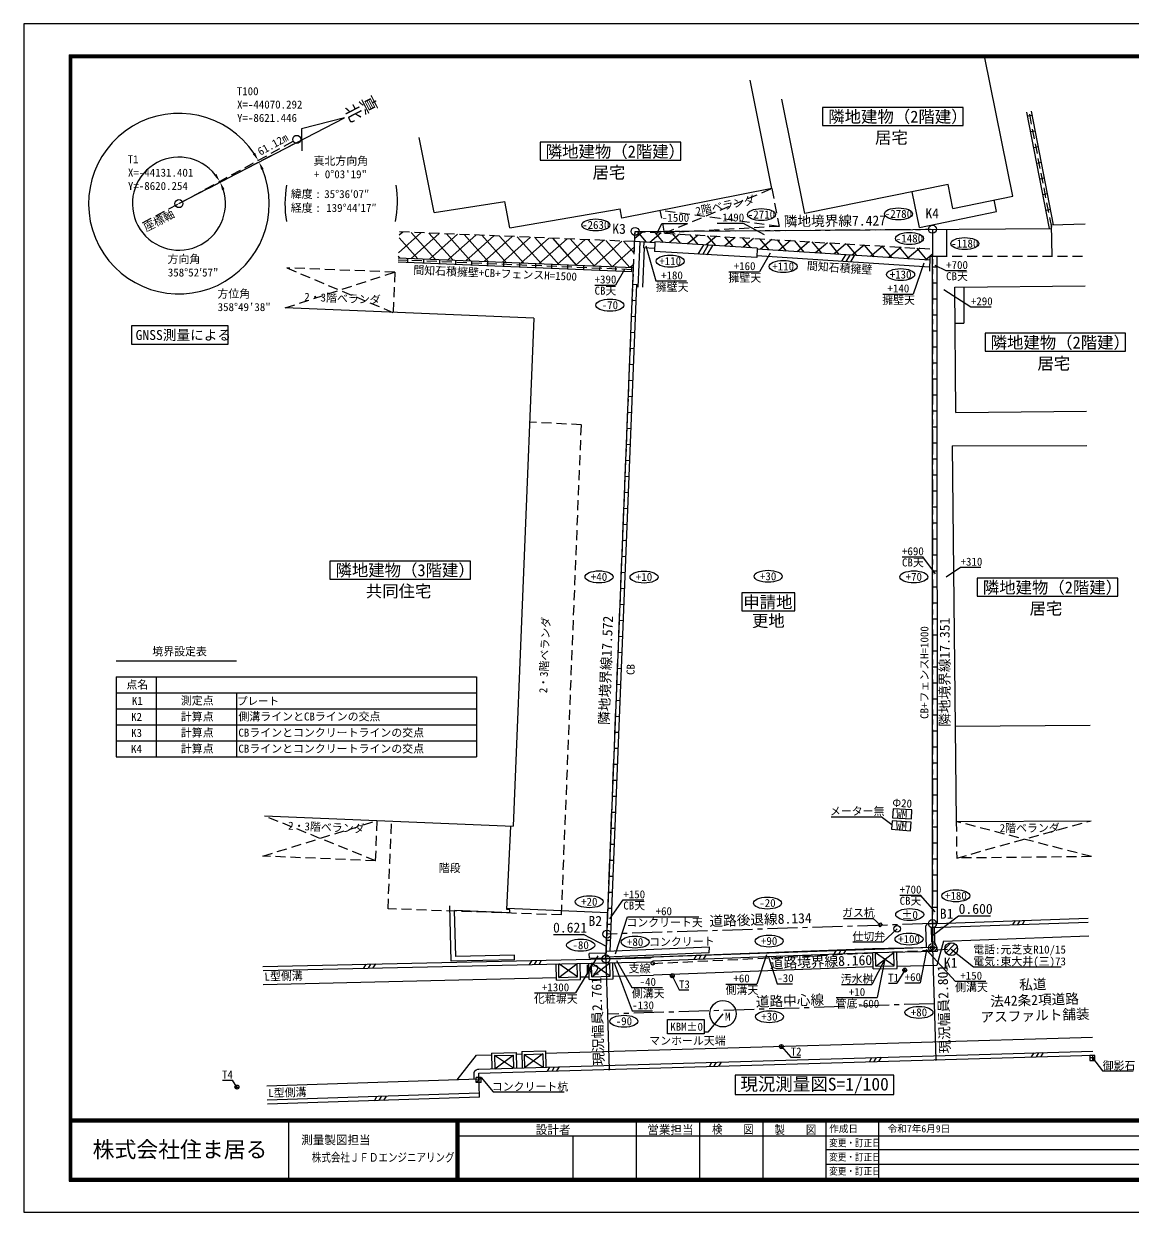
# Model space of a CAD drawing. Header units: metres. Extents: x -43796 to -43754, y 36242.7 to 36272.4.
# Drawn here: x -43796.05 to -43768.34, y 36242.72 to 36272.42 of the extents above; entities that cross this region are included whole.
import ezdxf
from ezdxf.enums import TextEntityAlignment as Align

# ---------------------------------------------------------------- set-up
doc = ezdxf.new("R2010")
doc.units = ezdxf.units.M
for name, pattern in [('CENTER2', [1.125, 0.75, -0.125, 0.125, -0.125]), ('HIDDEN', [0.375, 0.25, -0.125]), ('PHANTOM2', [1.25, 0.625, -0.125, 0.125, -0.125, 0.125, -0.125])]:
    doc.linetypes.add(name, pattern=pattern)
for name, color, linetype in [('12\u3000境界点・復元点', 140, 'Continuous'), ('1\u3000枠', 3, 'Continuous'), ('2\u3000拡大図', 30, 'Continuous'), ('7\u3000高さ', 4, 'Continuous'), ('8\u3000平面図', 7, 'Continuous'), ('9\u3000境界', 1, 'Continuous')]:
    doc.layers.add(name, color=color, linetype=linetype)
doc.styles.add('MSゴシック', font='')
doc.styles.get('MSゴシック').set_extended_font_data('MS Gothic')

msp = doc.modelspace()

# ---------------------------------------------------------------- linework, layer by layer
at = {"layer": '12\u3000境界点・復元点'}
for p, q in [((-43769.293, 36246.641), (-43769.418, 36246.641)), ((-43769.418, 36246.641), (-43769.418, 36246.516)), ((-43769.355, 36246.641), (-43769.355, 36246.516)), ((-43769.293, 36246.516), (-43769.293, 36246.641)), ((-43769.293, 36246.579), (-43769.418, 36246.579)), ((-43769.418, 36246.516), (-43769.293, 36246.516)), ((-43769.355, 36246.579), (-43769.101, 36246.257)), ((-43784.625, 36246.087), (-43784.75, 36246.087)), ((-43784.75, 36245.962), (-43784.75, 36246.087)), ((-43784.625, 36246.087), (-43784.75, 36245.962)), ((-43784.625, 36246.087), (-43784.662, 36246.072)), ((-43784.625, 36246.087), (-43784.64, 36246.05)), ((-43784.625, 36245.962), (-43784.625, 36246.087)), ((-43784.625, 36246.087), (-43784.327, 36245.735)), ((-43769.101, 36246.257), (-43768.342, 36246.257)), ((-43784.625, 36245.962), (-43784.75, 36245.962)), ((-43784.327, 36245.735), (-43782.55, 36245.735))]:
    msp.add_line(p, q, dxfattribs=at)
at = {"layer": '1\u3000枠', "color": 7}
for p, q in [((-43754.046, 36272.421), (-43796.046, 36272.421)), ((-43796.046, 36272.421), (-43796.046, 36242.724)), ((-43796.046, 36242.724), (-43754.046, 36242.724))]:
    msp.add_line(p, q, dxfattribs=at)
at = {"layer": '1\u3000枠', "color": 7, "linetype": 'Continuous'}
for p, q in [((-43794.915, 36271.643), (-43794.915, 36243.502)), ((-43794.915, 36271.643), (-43755.178, 36271.643)), ((-43794.901, 36271.629), (-43755.192, 36271.629)), ((-43794.901, 36243.516), (-43794.901, 36271.629)), ((-43755.206, 36271.615), (-43794.887, 36271.615)), ((-43794.887, 36271.615), (-43794.887, 36243.53)), ((-43794.873, 36271.601), (-43755.22, 36271.601)), ((-43794.873, 36243.544), (-43794.873, 36271.601)), ((-43755.234, 36271.587), (-43794.858, 36271.587)), ((-43794.858, 36271.587), (-43794.858, 36243.558)), ((-43755.248, 36271.573), (-43794.844, 36271.573)), ((-43794.844, 36243.573), (-43794.844, 36271.573)), ((-43794.844, 36245.057), (-43755.248, 36245.057)), ((-43794.844, 36245.043), (-43755.248, 36245.043)), ((-43755.248, 36245.029), (-43794.844, 36245.029)), ((-43794.844, 36245.015), (-43755.248, 36245.015)), ((-43755.248, 36245.001), (-43794.844, 36245.001)), ((-43794.844, 36244.987), (-43755.248, 36244.987)), ((-43789.423, 36243.573), (-43789.423, 36244.987)), ((-43785.244, 36243.573), (-43785.244, 36244.987)), ((-43785.23, 36244.987), (-43785.23, 36243.573)), ((-43785.216, 36243.558), (-43785.216, 36244.987)), ((-43785.202, 36244.987), (-43785.202, 36243.573)), ((-43785.187, 36243.573), (-43785.187, 36244.987)), ((-43785.173, 36243.573), (-43785.173, 36244.987)), ((-43780.743, 36243.573), (-43780.743, 36244.987)), ((-43779.163, 36243.573), (-43779.163, 36244.987)), ((-43777.583, 36243.573), (-43777.583, 36244.987)), ((-43776.003, 36243.573), (-43776.003, 36244.987)), ((-43774.691, 36243.573), (-43774.691, 36244.987)), ((-43785.173, 36244.633), (-43776.003, 36244.633)), ((-43782.322, 36243.537), (-43782.322, 36244.633)), ((-43776.003, 36244.633), (-43765.539, 36244.633)), ((-43765.539, 36244.28), (-43776.003, 36244.28)), ((-43776.003, 36243.926), (-43765.539, 36243.926)), ((-43794.915, 36243.502), (-43755.178, 36243.502)), ((-43755.192, 36243.516), (-43794.901, 36243.516)), ((-43794.887, 36243.53), (-43755.206, 36243.53)), ((-43755.22, 36243.544), (-43794.873, 36243.544)), ((-43794.858, 36243.558), (-43755.234, 36243.558)), ((-43794.844, 36243.573), (-43755.248, 36243.573))]:
    msp.add_line(p, q, dxfattribs=at)
at = {"layer": '1\u3000枠'}
for p, q in [((-43774.32, 36246.15), (-43778.277, 36246.15)), ((-43778.277, 36246.15), (-43778.277, 36245.67)), ((-43774.32, 36245.67), (-43774.32, 36246.15)), ((-43778.277, 36245.67), (-43774.32, 36245.67))]:
    msp.add_line(p, q, dxfattribs=at)
at = {"layer": '2\u3000拡大図'}
for p, q in [((-43793.736, 36256.502), (-43790.736, 36256.502)), ((-43793.736, 36256.102), (-43784.736, 36256.102)), ((-43793.736, 36256.102), (-43793.736, 36254.102)), ((-43792.736, 36256.102), (-43792.736, 36254.102)), ((-43784.736, 36256.102), (-43784.736, 36254.102)), ((-43793.736, 36255.702), (-43784.736, 36255.702)), ((-43790.736, 36255.702), (-43790.736, 36254.102)), ((-43793.736, 36255.302), (-43784.736, 36255.302)), ((-43793.736, 36254.902), (-43784.736, 36254.902)), ((-43793.736, 36254.502), (-43784.736, 36254.502)), ((-43793.736, 36254.102), (-43784.736, 36254.102))]:
    msp.add_line(p, q, dxfattribs=at)
at = {"layer": '7\u3000高さ'}
for p, q in [((-43780.246, 36267.158), (-43780.112, 36267.433)), ((-43780.112, 36267.433), (-43779.469, 36267.433)), ((-43778.728, 36267.441), (-43778.084, 36267.441)), ((-43777.543, 36267.15), (-43778.084, 36267.441)), ((-43780.508, 36266.876), (-43780.26, 36265.995)), ((-43777.408, 36266.686), (-43777.671, 36266.226)), ((-43781.046, 36266.284), (-43781.27, 36265.892)), ((-43773.563, 36266.438), (-43773.83, 36265.668)), ((-43773.294, 36266.388), (-43773.014, 36266.254)), ((-43773.014, 36266.254), (-43772.5, 36266.254)), ((-43780.26, 36265.995), (-43779.494, 36265.995)), ((-43778.436, 36266.226), (-43777.671, 36266.226)), ((-43781.784, 36265.892), (-43781.27, 36265.892)), ((-43774.595, 36265.668), (-43773.83, 36265.668)), ((-43773.07, 36265.782), (-43772.396, 36265.347)), ((-43772.396, 36265.347), (-43771.883, 36265.347)), ((-43774.106, 36259.101), (-43773.592, 36259.101)), ((-43773.278, 36258.673), (-43773.592, 36259.101)), ((-43773.012, 36258.601), (-43772.654, 36258.84)), ((-43772.654, 36258.84), (-43772.14, 36258.84)), ((-43781.411, 36250.057), (-43781.076, 36250.528)), ((-43781.076, 36250.528), (-43780.562, 36250.528)), ((-43774.165, 36250.647), (-43773.651, 36250.647)), ((-43773.287, 36250.231), (-43773.651, 36250.647)), ((-43781.271, 36249.184), (-43780.967, 36250.107)), ((-43780.967, 36250.107), (-43779.19, 36250.107)), ((-43781.709, 36249.129), (-43782.267, 36248.204)), ((-43777.498, 36249.154), (-43777.741, 36248.427)), ((-43777.45, 36249.107), (-43777.231, 36248.435)), ((-43774.54, 36249.045), (-43774.732, 36248.087)), ((-43773.506, 36249.232), (-43773.656, 36248.459)), ((-43773.507, 36249.285), (-43772.787, 36248.496)), ((-43781.304, 36248.958), (-43780.855, 36247.755)), ((-43781.24, 36249.011), (-43780.861, 36248.341)), ((-43778.509, 36248.427), (-43777.741, 36248.427)), ((-43777.231, 36248.435), (-43776.847, 36248.435)), ((-43774.04, 36248.459), (-43773.656, 36248.459)), ((-43772.787, 36248.496), (-43772.019, 36248.496)), ((-43783.288, 36248.204), (-43782.267, 36248.204)), ((-43780.861, 36248.341), (-43780.093, 36248.341)), ((-43775.753, 36248.087), (-43774.732, 36248.087)), ((-43780.855, 36247.755), (-43780.342, 36247.755))]:
    msp.add_line(p, q, dxfattribs=at)
at = {"layer": '7\u3000高さ', "lineweight": -2}
for p, q in [((-43779.968, 36247.54), (-43779.05, 36247.54)), ((-43779.968, 36247.18), (-43779.968, 36247.54)), ((-43779.05, 36247.54), (-43779.05, 36247.18)), ((-43779.05, 36247.18), (-43779.968, 36247.18))]:
    msp.add_line(p, q, dxfattribs=at)
at = {"layer": '7\u3000高さ', "linetype": 'ByBlock', "lineweight": -2}
for p, q in [((-43778.584, 36247.684), (-43778.958, 36247.22)), ((-43778.958, 36247.22), (-43779.05, 36247.22))]:
    msp.add_line(p, q, dxfattribs=at)
at = {"layer": '7\u3000高さ', "linetype": 'Continuous'}
for centre in [(-43777.623, 36267.653), (-43774.201, 36267.67), (-43781.761, 36267.393), (-43773.926, 36267.056), (-43772.545, 36266.928), (-43779.902, 36266.489), (-43777.08, 36266.356), (-43774.147, 36266.153), (-43781.408, 36265.389), (-43781.679, 36258.6), (-43780.555, 36258.596), (-43777.456, 36258.614), (-43773.817, 36258.6), (-43781.923, 36250.482), (-43777.473, 36250.449), (-43772.766, 36250.631), (-43773.92, 36250.161), (-43780.778, 36249.474), (-43777.431, 36249.5), (-43773.937, 36249.55), (-43782.138, 36249.397), (-43773.689, 36247.718), (-43781.058, 36247.496), (-43777.424, 36247.61)]:
    msp.add_ellipse(centre, major_axis=(0.35, 0), ratio=0.428571, dxfattribs=at)
at = {"layer": '8\u3000平面図'}
for p, q in [((-43771.345, 36268.114), (-43772.042, 36271.573)), ((-43777.366, 36268.302), (-43777.901, 36271.012)), ((-43776.537, 36267.677), (-43777.112, 36270.536)), ((-43772.583, 36270.331), (-43776.094, 36270.331)), ((-43776.094, 36270.331), (-43776.094, 36269.881)), ((-43772.583, 36269.881), (-43772.583, 36270.331)), ((-43770.43, 36267.306), (-43770.995, 36270.215)), ((-43770.857, 36270.133), (-43770.974, 36270.11)), ((-43770.326, 36267.4), (-43770.877, 36270.239)), ((-43792.172, 36267.926), (-43788.04, 36270.073)), ((-43788.04, 36270.073), (-43789.11, 36269.798)), ((-43776.094, 36269.881), (-43772.583, 36269.881)), ((-43789.11, 36269.798), (-43789.106, 36269.25)), ((-43785.8, 36267.706), (-43786.169, 36269.575)), ((-43770.78, 36269.74), (-43770.898, 36269.717)), ((-43779.639, 36269.459), (-43783.15, 36269.459)), ((-43783.15, 36269.459), (-43783.15, 36269.009)), ((-43779.639, 36269.009), (-43779.639, 36269.459)), ((-43770.704, 36269.347), (-43770.822, 36269.324)), ((-43783.15, 36269.009), (-43779.639, 36269.009)), ((-43770.628, 36268.955), (-43770.746, 36268.932)), ((-43772.962, 36268.407), (-43776.537, 36267.677)), ((-43772.842, 36267.809), (-43772.962, 36268.407)), ((-43770.551, 36268.562), (-43770.669, 36268.539)), ((-43777.366, 36268.302), (-43781.109, 36267.563)), ((-43773.677, 36267.332), (-43773.857, 36268.225)), ((-43772.842, 36267.809), (-43771.345, 36268.114)), ((-43771.75, 36267.729), (-43771.809, 36268.019)), ((-43770.475, 36268.169), (-43770.593, 36268.146)), ((-43785.8, 36267.706), (-43784.036, 36267.976)), ((-43783.906, 36267.321), (-43784.036, 36267.976)), ((-43783.906, 36267.321), (-43781.155, 36267.799)), ((-43781.109, 36267.563), (-43781.155, 36267.799)), ((-43773.677, 36267.332), (-43771.75, 36267.729)), ((-43770.399, 36267.777), (-43770.517, 36267.754)), ((-43780.779, 36267.232), (-43770.374, 36267.307)), ((-43772.997, 36267.288), (-43772.997, 36266.615)), ((-43770.376, 36267.398), (-43769.536, 36267.423)), ((-43770.361, 36266.615), (-43770.376, 36267.398)), ((-43780.284, 36266.95), (-43780.789, 36266.98)), ((-43780.7, 36265.841), (-43780.655, 36266.972)), ((-43780.562, 36266.966), (-43780.571, 36266.82)), ((-43780.283, 36266.969), (-43780.297, 36266.729)), ((-43777.727, 36266.817), (-43780.283, 36266.969)), ((-43779.2, 36266.664), (-43779.063, 36266.896)), ((-43779.088, 36266.657), (-43778.951, 36266.889)), ((-43778.976, 36266.65), (-43778.838, 36266.883)), ((-43780.816, 36266.324), (-43786.694, 36266.568)), ((-43786.455, 36266.458), (-43786.451, 36266.558)), ((-43786.056, 36266.441), (-43786.052, 36266.541)), ((-43780.582, 36265.836), (-43780.543, 36266.818)), ((-43780.292, 36266.803), (-43780.571, 36266.82)), ((-43777.741, 36266.577), (-43780.297, 36266.729)), ((-43777.727, 36266.817), (-43777.741, 36266.577)), ((-43773.425, 36266.342), (-43777.738, 36266.623)), ((-43773.419, 36266.51), (-43777.728, 36266.791)), ((-43775.615, 36266.485), (-43775.519, 36266.647)), ((-43775.503, 36266.477), (-43775.407, 36266.64)), ((-43775.391, 36266.47), (-43775.295, 36266.632)), ((-43773.415, 36266.615), (-43773.429, 36266.238)), ((-43773.415, 36266.615), (-43773.231, 36266.615)), ((-43773.348, 36249.951), (-43773.351, 36266.615)), ((-43773.228, 36249.951), (-43773.231, 36266.615)), ((-43780.86, 36266.226), (-43786.698, 36266.468)), ((-43785.656, 36266.425), (-43785.652, 36266.525)), ((-43785.256, 36266.408), (-43785.252, 36266.508)), ((-43784.857, 36266.392), (-43784.853, 36266.492)), ((-43784.457, 36266.375), (-43784.453, 36266.475)), ((-43784.057, 36266.359), (-43784.053, 36266.458)), ((-43783.658, 36266.342), (-43783.654, 36266.442)), ((-43783.258, 36266.325), (-43783.254, 36266.425)), ((-43782.859, 36266.309), (-43782.854, 36266.409)), ((-43782.459, 36266.292), (-43782.455, 36266.392)), ((-43782.059, 36266.276), (-43782.055, 36266.376)), ((-43781.66, 36266.259), (-43781.655, 36266.359)), ((-43781.26, 36266.243), (-43781.256, 36266.343)), ((-43780.86, 36266.226), (-43780.856, 36266.326)), ((-43773.351, 36266.351), (-43773.231, 36266.351)), ((-43773.351, 36265.951), (-43773.231, 36265.951)), ((-43781.505, 36249.098), (-43780.832, 36265.911)), ((-43781.399, 36249.242), (-43780.732, 36265.907)), ((-43780.832, 36265.911), (-43780.732, 36265.907)), ((-43772.796, 36265.843), (-43769.537, 36265.875)), ((-43772.769, 36262.704), (-43772.796, 36265.843)), ((-43772.566, 36265.845), (-43772.565, 36264.937)), ((-43780.848, 36265.511), (-43780.748, 36265.507)), ((-43773.351, 36265.551), (-43773.231, 36265.551)), ((-43783.31, 36265.064), (-43789.518, 36265.319)), ((-43783.31, 36265.064), (-43783.824, 36252.367)), ((-43780.864, 36265.111), (-43780.764, 36265.107)), ((-43773.351, 36265.151), (-43773.231, 36265.151)), ((-43772.788, 36264.936), (-43772.565, 36264.937)), ((-43780.88, 36264.712), (-43780.78, 36264.708)), ((-43773.351, 36264.751), (-43773.231, 36264.751)), ((-43768.527, 36264.687), (-43772.038, 36264.687)), ((-43772.038, 36264.687), (-43772.038, 36264.237)), ((-43768.527, 36264.237), (-43768.527, 36264.687)), ((-43780.896, 36264.312), (-43780.796, 36264.308)), ((-43773.351, 36264.351), (-43773.231, 36264.351)), ((-43772.038, 36264.237), (-43768.527, 36264.237)), ((-43780.912, 36263.912), (-43780.812, 36263.908)), ((-43773.351, 36263.951), (-43773.231, 36263.951)), ((-43780.928, 36263.513), (-43780.828, 36263.509)), ((-43773.351, 36263.551), (-43773.231, 36263.551)), ((-43780.944, 36263.113), (-43780.844, 36263.109)), ((-43773.351, 36263.151), (-43773.231, 36263.151)), ((-43780.96, 36262.713), (-43780.86, 36262.709)), ((-43773.351, 36262.751), (-43773.231, 36262.751)), ((-43772.769, 36262.704), (-43769.502, 36262.737)), ((-43780.976, 36262.314), (-43780.876, 36262.31)), ((-43773.35, 36262.351), (-43773.23, 36262.351)), ((-43780.992, 36261.914), (-43780.892, 36261.91)), ((-43773.35, 36261.951), (-43773.23, 36261.951)), ((-43772.862, 36261.877), (-43769.492, 36261.887)), ((-43772.862, 36261.877), (-43772.756, 36252.486)), ((-43781.008, 36261.514), (-43780.908, 36261.51)), ((-43773.35, 36261.551), (-43773.23, 36261.551)), ((-43781.024, 36261.114), (-43780.924, 36261.11)), ((-43773.35, 36261.151), (-43773.23, 36261.151)), ((-43781.04, 36260.715), (-43780.94, 36260.711)), ((-43773.35, 36260.751), (-43773.23, 36260.751)), ((-43781.056, 36260.315), (-43780.956, 36260.311)), ((-43773.35, 36260.351), (-43773.23, 36260.351)), ((-43781.072, 36259.915), (-43780.972, 36259.911)), ((-43773.35, 36259.951), (-43773.23, 36259.951)), ((-43781.088, 36259.516), (-43780.988, 36259.512)), ((-43773.35, 36259.551), (-43773.23, 36259.551)), ((-43781.104, 36259.116), (-43781.004, 36259.112)), ((-43773.35, 36259.151), (-43773.23, 36259.151)), ((-43784.89, 36258.996), (-43788.402, 36258.996)), ((-43788.402, 36258.996), (-43788.402, 36258.546)), ((-43784.89, 36258.546), (-43784.89, 36258.996)), ((-43788.402, 36258.546), (-43784.89, 36258.546)), ((-43781.12, 36258.716), (-43781.02, 36258.712)), ((-43773.35, 36258.751), (-43773.23, 36258.751)), ((-43768.723, 36258.565), (-43772.235, 36258.565)), ((-43772.235, 36258.565), (-43772.235, 36258.115)), ((-43768.723, 36258.115), (-43768.723, 36258.565)), ((-43781.136, 36258.317), (-43781.036, 36258.313)), ((-43773.349, 36258.351), (-43773.229, 36258.351)), ((-43776.787, 36258.198), (-43778.116, 36258.198)), ((-43778.116, 36258.198), (-43778.116, 36257.748)), ((-43776.787, 36257.748), (-43776.787, 36258.198)), ((-43773.349, 36257.951), (-43773.229, 36257.951)), ((-43772.235, 36258.115), (-43768.723, 36258.115)), ((-43781.152, 36257.917), (-43781.052, 36257.913)), ((-43778.116, 36257.748), (-43776.787, 36257.748)), ((-43781.168, 36257.517), (-43781.068, 36257.513)), ((-43773.349, 36257.551), (-43773.229, 36257.551)), ((-43781.184, 36257.118), (-43781.084, 36257.114)), ((-43773.349, 36257.151), (-43773.229, 36257.151)), ((-43773.349, 36256.751), (-43773.229, 36256.751)), ((-43781.2, 36256.718), (-43781.1, 36256.714)), ((-43781.216, 36256.318), (-43781.116, 36256.314)), ((-43773.349, 36256.351), (-43773.229, 36256.351)), ((-43781.232, 36255.919), (-43781.132, 36255.915)), ((-43773.349, 36255.951), (-43773.229, 36255.951)), ((-43773.349, 36255.551), (-43773.229, 36255.551)), ((-43781.248, 36255.519), (-43781.148, 36255.515)), ((-43781.264, 36255.119), (-43781.164, 36255.115)), ((-43773.349, 36255.151), (-43773.229, 36255.151)), ((-43781.28, 36254.72), (-43781.18, 36254.716)), ((-43773.349, 36254.751), (-43773.229, 36254.751)), ((-43772.783, 36254.87), (-43769.413, 36254.892)), ((-43781.296, 36254.32), (-43781.196, 36254.316)), ((-43773.349, 36254.351), (-43773.229, 36254.351)), ((-43781.312, 36253.92), (-43781.212, 36253.916)), ((-43773.348, 36253.951), (-43773.228, 36253.951)), ((-43781.328, 36253.521), (-43781.228, 36253.517)), ((-43773.348, 36253.551), (-43773.228, 36253.551)), ((-43781.344, 36253.121), (-43781.244, 36253.117)), ((-43773.348, 36253.151), (-43773.228, 36253.151)), ((-43790.031, 36252.626), (-43783.824, 36252.367)), ((-43781.36, 36252.721), (-43781.26, 36252.717)), ((-43775.879, 36252.607), (-43774.631, 36252.607)), ((-43774.368, 36252.402), (-43774.631, 36252.607)), ((-43774.334, 36252.808), (-43774.347, 36252.579)), ((-43774.347, 36252.579), (-43773.879, 36252.551)), ((-43773.866, 36252.78), (-43774.334, 36252.808)), ((-43773.879, 36252.551), (-43773.866, 36252.78)), ((-43773.348, 36252.751), (-43773.228, 36252.751)), ((-43783.982, 36250.286), (-43783.882, 36252.369)), ((-43781.376, 36252.322), (-43781.276, 36252.318)), ((-43774.357, 36252.508), (-43774.378, 36252.296)), ((-43774.378, 36252.296), (-43773.904, 36252.257)), ((-43773.883, 36252.47), (-43774.357, 36252.508)), ((-43773.904, 36252.257), (-43773.883, 36252.47)), ((-43773.348, 36252.351), (-43773.228, 36252.351)), ((-43772.756, 36252.486), (-43769.387, 36252.508)), ((-43781.392, 36251.922), (-43781.292, 36251.918)), ((-43773.348, 36251.951), (-43773.228, 36251.951)), ((-43781.408, 36251.522), (-43781.308, 36251.518)), ((-43773.348, 36251.551), (-43773.228, 36251.551)), ((-43781.424, 36251.122), (-43781.324, 36251.118)), ((-43773.348, 36251.151), (-43773.228, 36251.151)), ((-43781.44, 36250.723), (-43781.34, 36250.719)), ((-43773.348, 36250.751), (-43773.228, 36250.751)), ((-43785.371, 36248.994), (-43785.408, 36250.384)), ((-43785.254, 36249.117), (-43785.292, 36250.265)), ((-43783.907, 36250.202), (-43785.292, 36250.265)), ((-43783.903, 36250.282), (-43783.982, 36250.286)), ((-43783.98, 36250.32), (-43781.461, 36250.215)), ((-43783.907, 36250.202), (-43783.903, 36250.282)), ((-43781.456, 36250.323), (-43781.356, 36250.319)), ((-43773.348, 36250.351), (-43773.228, 36250.351)), ((-43781.472, 36249.923), (-43781.372, 36249.919)), ((-43775.577, 36250.066), (-43774.831, 36250.066)), ((-43774.657, 36249.906), (-43774.831, 36250.066)), ((-43774.703, 36249.908), (-43774.653, 36249.952)), ((-43774.66, 36249.859), (-43774.703, 36249.908)), ((-43774.653, 36249.952), (-43774.61, 36249.903)), ((-43773.503, 36249.896), (-43773.475, 36249.931)), ((-43773.475, 36249.931), (-43769.464, 36250.076)), ((-43773.381, 36249.835), (-43769.46, 36249.976)), ((-43773.348, 36249.951), (-43773.228, 36249.951)), ((-43771.341, 36249.908), (-43771.28, 36250.011)), ((-43771.222, 36249.913), (-43771.161, 36250.015)), ((-43771.103, 36249.917), (-43771.043, 36250.019)), ((-43774.61, 36249.903), (-43774.66, 36249.859)), ((-43774.233, 36249.806), (-43774.579, 36249.479)), ((-43773.522, 36249.869), (-43773.503, 36249.896)), ((-43773.522, 36249.869), (-43773.511, 36249.332)), ((-43773.381, 36249.835), (-43773.374, 36249.475)), ((-43773.311, 36249.837), (-43773.304, 36249.475)), ((-43773.074, 36249.495), (-43769.447, 36249.627)), ((-43778.918, 36249.345), (-43781.5, 36249.238)), ((-43781.488, 36249.524), (-43781.388, 36249.52)), ((-43778.928, 36249.204), (-43778.918, 36249.345)), ((-43775.341, 36249.479), (-43774.579, 36249.479)), ((-43773.239, 36249.337), (-43774.846, 36249.307)), ((-43773.304, 36249.475), (-43773.374, 36249.475)), ((-43773.352, 36249.335), (-43773.269, 36246.535)), ((-43773.304, 36249.475), (-43773.239, 36249.337)), ((-43773.074, 36249.495), (-43773.241, 36248.887)), ((-43773.239, 36249.337), (-43773.237, 36249.237)), ((-43790.073, 36248.867), (-43781.507, 36249.054)), ((-43783.79, 36249.03), (-43785.371, 36248.994)), ((-43783.793, 36249.15), (-43785.254, 36249.117)), ((-43783.79, 36249.03), (-43783.793, 36249.15)), ((-43783.412, 36248.913), (-43783.353, 36249.014)), ((-43783.295, 36248.915), (-43783.235, 36249.016)), ((-43783.177, 36248.918), (-43783.117, 36249.019)), ((-43781.515, 36249.196), (-43781.922, 36249.186)), ((-43781.92, 36249.069), (-43781.922, 36249.186)), ((-43781.92, 36249.069), (-43781.511, 36249.079)), ((-43781.511, 36249.079), (-43781.515, 36249.196)), ((-43781.507, 36249.054), (-43780.396, 36249.078)), ((-43781.507, 36249.054), (-43781.425, 36246.294)), ((-43778.928, 36249.204), (-43781.505, 36249.098)), ((-43780.396, 36249.078), (-43780.356, 36249.097)), ((-43774.847, 36249.307), (-43780.356, 36249.097)), ((-43774.843, 36249.207), (-43780.332, 36248.998)), ((-43779.305, 36249.037), (-43779.244, 36249.139)), ((-43779.186, 36249.041), (-43779.125, 36249.144)), ((-43779.067, 36249.046), (-43779.006, 36249.148)), ((-43775.807, 36249.17), (-43775.747, 36249.272)), ((-43775.688, 36249.174), (-43775.628, 36249.277)), ((-43775.569, 36249.179), (-43775.509, 36249.281)), ((-43774.54, 36249.045), (-43774.869, 36248.415)), ((-43773.237, 36249.237), (-43774.843, 36249.207)), ((-43774.831, 36248.804), (-43774.839, 36249.207)), ((-43774.767, 36248.872), (-43774.774, 36249.208)), ((-43774.307, 36248.881), (-43774.774, 36249.208)), ((-43774.767, 36248.872), (-43774.313, 36249.217)), ((-43774.307, 36248.881), (-43774.313, 36249.217)), ((-43774.232, 36248.816), (-43774.24, 36249.218)), ((-43772.884, 36249.299), (-43772.324, 36248.853)), ((-43790.071, 36248.768), (-43780.372, 36248.979)), ((-43787.553, 36248.822), (-43787.493, 36248.924)), ((-43787.435, 36248.825), (-43787.375, 36248.926)), ((-43787.317, 36248.827), (-43787.257, 36248.929)), ((-43782.743, 36248.524), (-43782.752, 36248.927)), ((-43782.68, 36248.592), (-43782.687, 36248.928)), ((-43782.219, 36248.603), (-43782.687, 36248.928)), ((-43782.68, 36248.592), (-43782.226, 36248.938)), ((-43782.219, 36248.603), (-43782.226, 36248.938)), ((-43782.144, 36248.538), (-43782.153, 36248.94)), ((-43781.927, 36248.542), (-43781.936, 36248.945)), ((-43781.863, 36248.61), (-43781.871, 36248.946)), ((-43781.403, 36248.621), (-43781.871, 36248.946)), ((-43781.863, 36248.61), (-43781.41, 36248.956)), ((-43781.403, 36248.621), (-43781.41, 36248.956)), ((-43781.328, 36248.556), (-43781.337, 36248.958)), ((-43780.372, 36248.979), (-43780.332, 36248.998)), ((-43774.833, 36248.857), (-43780.319, 36248.648)), ((-43774.832, 36248.857), (-43774.833, 36248.857)), ((-43774.831, 36248.804), (-43774.232, 36248.816)), ((-43774.767, 36248.872), (-43774.307, 36248.881)), ((-43774.043, 36248.774), (-43774.242, 36248.445)), ((-43773.241, 36248.887), (-43774.233, 36248.868)), ((-43774.093, 36248.774), (-43773.993, 36248.774)), ((-43774.043, 36248.724), (-43774.043, 36248.824)), ((-43772.324, 36248.853), (-43770.141, 36248.853)), ((-43790.064, 36248.418), (-43782.745, 36248.591)), ((-43782.743, 36248.524), (-43782.144, 36248.538)), ((-43782.68, 36248.592), (-43782.219, 36248.603)), ((-43782.146, 36248.605), (-43781.928, 36248.61)), ((-43781.927, 36248.542), (-43781.328, 36248.556)), ((-43781.863, 36248.61), (-43781.403, 36248.621)), ((-43781.329, 36248.624), (-43780.319, 36248.648)), ((-43779.9, 36248.632), (-43779.8, 36248.632)), ((-43779.85, 36248.582), (-43779.85, 36248.682)), ((-43779.85, 36248.632), (-43779.68, 36248.278)), ((-43774.449, 36248.445), (-43774.242, 36248.445)), ((-43779.68, 36248.278), (-43779.438, 36248.278)), ((-43775.626, 36248.415), (-43774.869, 36248.415)), ((-43783.015, 36246.697), (-43769.356, 36247.101)), ((-43785.219, 36246.029), (-43784.736, 36246.646)), ((-43784.736, 36246.646), (-43784.364, 36246.657)), ((-43784.685, 36246.198), (-43769.34, 36246.651)), ((-43784.68, 36246.298), (-43769.343, 36246.751)), ((-43784.366, 36246.7), (-43783.752, 36246.718)), ((-43784.366, 36246.7), (-43784.354, 36246.307)), ((-43784.29, 36246.638), (-43783.823, 36246.651)), ((-43784.29, 36246.638), (-43784.28, 36246.31)), ((-43783.813, 36246.323), (-43784.29, 36246.638)), ((-43784.28, 36246.31), (-43783.823, 36246.651)), ((-43783.823, 36246.651), (-43783.813, 36246.323)), ((-43783.752, 36246.718), (-43783.741, 36246.326)), ((-43783.751, 36246.675), (-43783.608, 36246.68)), ((-43783.61, 36246.739), (-43783.016, 36246.756)), ((-43783.61, 36246.739), (-43783.597, 36246.33)), ((-43783.547, 36246.664), (-43783.083, 36246.678)), ((-43783.547, 36246.664), (-43783.537, 36246.332)), ((-43783.547, 36246.664), (-43783.073, 36246.345)), ((-43783.083, 36246.678), (-43783.537, 36246.332)), ((-43783.083, 36246.678), (-43783.073, 36246.345)), ((-43783.016, 36246.756), (-43783.004, 36246.347)), ((-43777.175, 36246.864), (-43777.075, 36246.864)), ((-43777.125, 36246.814), (-43777.125, 36246.914)), ((-43777.125, 36246.864), (-43776.891, 36246.599)), ((-43770.875, 36246.606), (-43770.814, 36246.708)), ((-43770.756, 36246.609), (-43770.696, 36246.711)), ((-43770.638, 36246.613), (-43770.578, 36246.715)), ((-43782.967, 36246.248), (-43782.907, 36246.35)), ((-43782.849, 36246.252), (-43782.789, 36246.354)), ((-43782.731, 36246.255), (-43782.67, 36246.357)), ((-43778.92, 36246.368), (-43778.86, 36246.47)), ((-43778.802, 36246.371), (-43778.742, 36246.473)), ((-43778.684, 36246.375), (-43778.624, 36246.477)), ((-43776.891, 36246.599), (-43776.648, 36246.599)), ((-43774.925, 36246.486), (-43774.865, 36246.588)), ((-43774.807, 36246.49), (-43774.747, 36246.591)), ((-43774.689, 36246.493), (-43774.628, 36246.595)), ((-43784.681, 36246.047), (-43789.976, 36245.874)), ((-43784.799, 36246.219), (-43784.784, 36246.256)), ((-43784.794, 36246.043), (-43784.799, 36246.219)), ((-43784.784, 36246.256), (-43784.751, 36246.284)), ((-43784.751, 36246.284), (-43784.707, 36246.295)), ((-43784.707, 36246.295), (-43784.68, 36246.298)), ((-43784.667, 36245.597), (-43784.685, 36246.198)), ((-43791.084, 36246.023), (-43790.836, 36246.023)), ((-43790.723, 36245.853), (-43790.836, 36246.023)), ((-43790.773, 36245.853), (-43790.673, 36245.853)), ((-43790.723, 36245.803), (-43790.723, 36245.903)), ((-43784.67, 36245.697), (-43789.964, 36245.524)), ((-43784.667, 36245.597), (-43789.961, 36245.424)), ((-43787.288, 36245.511), (-43787.228, 36245.613)), ((-43787.17, 36245.515), (-43787.109, 36245.617)), ((-43787.051, 36245.519), (-43786.991, 36245.621))]:
    msp.add_line(p, q, dxfattribs=at)
at = {"layer": '8\u3000平面図', "linetype": 'HIDDEN'}
for p, q in [((-43770.374, 36267.336), (-43770.936, 36270.227)), ((-43792.172, 36267.926), (-43789.23, 36269.533)), ((-43793.085, 36267.451), (-43789.32, 36269.412)), ((-43780.04, 36267.192), (-43777.366, 36268.302)), ((-43777.366, 36268.302), (-43777.179, 36267.358)), ((-43780.04, 36267.192), (-43780.15, 36267.752)), ((-43777.179, 36267.358), (-43780.15, 36267.752)), ((-43780.789, 36266.977), (-43786.667, 36267.221)), ((-43780.832, 36265.911), (-43780.779, 36267.232)), ((-43780.779, 36267.232), (-43773.352, 36266.791)), ((-43777.179, 36267.358), (-43780.04, 36267.192)), ((-43773.352, 36266.791), (-43773.351, 36266.615)), ((-43773.231, 36266.615), (-43769.536, 36266.615)), ((-43786.779, 36266.215), (-43789.478, 36266.319)), ((-43789.478, 36266.319), (-43786.823, 36265.208)), ((-43780.858, 36266.276), (-43786.696, 36266.518)), ((-43789.518, 36265.319), (-43786.779, 36266.215)), ((-43786.779, 36266.215), (-43786.823, 36265.208)), ((-43782.12, 36262.4), (-43783.415, 36262.466)), ((-43782.617, 36250.153), (-43782.12, 36262.4)), ((-43787.259, 36251.504), (-43790.031, 36252.626)), ((-43790.072, 36251.623), (-43787.219, 36252.509)), ((-43787.259, 36251.504), (-43787.219, 36252.509)), ((-43786.948, 36250.306), (-43786.862, 36252.494)), ((-43772.756, 36252.486), (-43772.746, 36251.575)), ((-43769.376, 36251.609), (-43772.756, 36252.486)), ((-43772.746, 36251.575), (-43769.387, 36252.508)), ((-43787.259, 36251.504), (-43790.072, 36251.623)), ((-43769.376, 36251.609), (-43772.746, 36251.575)), ((-43782.617, 36250.153), (-43786.948, 36250.306)), ((-43780.339, 36248.94), (-43772.884, 36249.299))]:
    msp.add_line(p, q, dxfattribs=at)
at = {"layer": '8\u3000平面図', "linetype": 'Continuous'}
for p, q in [((-43786.127, 36267.198), (-43786.689, 36266.698)), ((-43786.583, 36267.217), (-43786.67, 36267.14)), ((-43785.671, 36267.18), (-43786.373, 36266.555)), ((-43785.764, 36266.529), (-43786.369, 36267.209)), ((-43785.323, 36266.511), (-43785.928, 36267.19)), ((-43785.215, 36267.161), (-43785.916, 36266.536)), ((-43784.881, 36266.493), (-43785.486, 36267.172)), ((-43784.759, 36267.142), (-43785.46, 36266.517)), ((-43784.44, 36266.474), (-43785.045, 36267.154)), ((-43783.998, 36266.456), (-43784.603, 36267.135)), ((-43780.589, 36267.221), (-43780.786, 36267.056)), ((-43780.492, 36266.962), (-43780.716, 36267.229)), ((-43780.128, 36267.194), (-43780.409, 36266.957)), ((-43780.073, 36266.956), (-43780.28, 36267.203)), ((-43779.666, 36267.166), (-43779.927, 36266.947)), ((-43779.637, 36266.93), (-43779.844, 36267.177)), ((-43779.205, 36267.139), (-43779.466, 36266.92)), ((-43779.201, 36266.904), (-43779.407, 36267.151)), ((-43786.206, 36266.548), (-43786.673, 36267.073)), ((-43784.303, 36267.123), (-43785.004, 36266.498)), ((-43783.846, 36267.104), (-43784.548, 36266.479)), ((-43783.557, 36266.438), (-43784.162, 36267.117)), ((-43783.39, 36267.085), (-43784.092, 36266.46)), ((-43783.115, 36266.42), (-43783.72, 36267.099)), ((-43782.934, 36267.066), (-43783.636, 36266.441)), ((-43782.674, 36266.401), (-43783.279, 36267.08)), ((-43782.478, 36267.047), (-43783.18, 36266.422)), ((-43782.232, 36266.383), (-43782.837, 36267.062)), ((-43782.022, 36267.028), (-43782.724, 36266.403)), ((-43781.791, 36266.365), (-43782.396, 36267.044)), ((-43781.566, 36267.009), (-43782.267, 36266.384)), ((-43781.349, 36266.346), (-43781.954, 36267.026)), ((-43781.11, 36266.991), (-43781.811, 36266.366)), ((-43780.908, 36266.328), (-43781.513, 36267.007)), ((-43780.795, 36266.846), (-43781.355, 36266.347)), ((-43780.801, 36266.686), (-43781.071, 36266.989)), ((-43778.744, 36267.111), (-43779.004, 36266.893)), ((-43778.764, 36266.878), (-43778.971, 36267.125)), ((-43778.283, 36267.084), (-43778.543, 36266.865)), ((-43778.328, 36266.852), (-43778.535, 36267.099)), ((-43777.892, 36266.826), (-43778.099, 36267.073)), ((-43777.821, 36267.056), (-43778.082, 36266.838)), ((-43777.431, 36266.772), (-43777.662, 36267.047)), ((-43777.36, 36267.029), (-43777.65, 36266.786)), ((-43776.993, 36266.743), (-43777.226, 36267.021)), ((-43776.899, 36267.002), (-43777.192, 36266.756)), ((-43776.554, 36266.714), (-43776.79, 36266.995)), ((-43776.438, 36266.974), (-43776.733, 36266.726)), ((-43776.116, 36266.686), (-43776.354, 36266.969)), ((-43775.976, 36266.947), (-43776.275, 36266.696)), ((-43775.678, 36266.657), (-43775.917, 36266.943)), ((-43775.515, 36266.919), (-43775.816, 36266.666)), ((-43775.239, 36266.629), (-43775.481, 36266.917)), ((-43775.054, 36266.892), (-43775.358, 36266.636)), ((-43774.801, 36266.6), (-43775.045, 36266.891)), ((-43774.593, 36266.864), (-43774.9, 36266.607)), ((-43774.362, 36266.572), (-43774.609, 36266.865)), ((-43774.131, 36266.837), (-43774.441, 36266.577)), ((-43773.924, 36266.543), (-43774.173, 36266.839)), ((-43786.647, 36266.566), (-43786.692, 36266.617)), ((-43773.67, 36266.81), (-43773.983, 36266.547)), ((-43773.485, 36266.514), (-43773.736, 36266.814)), ((-43773.415, 36266.609), (-43773.525, 36266.517)), ((-43773.352, 36266.662), (-43773.408, 36266.615)), ((-43780.812, 36266.405), (-43780.899, 36266.328)), ((-43790.944, 36264.869), (-43793.354, 36264.869)), ((-43793.354, 36264.869), (-43793.354, 36264.419)), ((-43790.944, 36264.419), (-43790.944, 36264.869)), ((-43793.354, 36264.419), (-43790.944, 36264.419)), ((-43773.044, 36249.308), (-43772.893, 36249.459)), ((-43773.013, 36249.205), (-43772.79, 36249.428)), ((-43772.935, 36249.148), (-43772.733, 36249.35))]:
    msp.add_line(p, q, dxfattribs=at)
at = {"layer": '8\u3000平面図'}
for centre, radius in [((-43789.23, 36269.533), 0.1), ((-43792.172, 36267.926), 0.1), ((-43774.233, 36249.806), 0.0807), ((-43773.352, 36249.335), 0.015), ((-43773.352, 36249.335), 0.0075), ((-43772.884, 36249.299), 0.16), ((-43781.507, 36249.054), 0.015), ((-43781.507, 36249.054), 0.0075), ((-43780.339, 36248.94), 0.0415), ((-43774.043, 36248.774), 0.05), ((-43779.85, 36248.632), 0.05), ((-43778.584, 36247.684), 0.33), ((-43777.125, 36246.864), 0.05), ((-43773.269, 36246.535), 0.015), ((-43773.269, 36246.535), 0.0075), ((-43781.425, 36246.294), 0.015), ((-43781.425, 36246.294), 0.0075), ((-43790.723, 36245.853), 0.05)]:
    msp.add_circle(centre, radius, dxfattribs=at)
for centre, radius, start, end in [((-43792.172, 36267.926), 2.256, 33.708, 22.3715), ((-43792.172, 36267.926), 1.162, 38.4968, 17.6379), ((-43786.833, 36267.916), 2.69, 169.8974, 189.3488), ((-43789.405, 36267.97), 2.69, 349.4766, 8.9279)]:
    msp.add_arc(centre, radius, start, end, dxfattribs=at)
for points in [[(-43790.267, 36269.195), (-43790.324, 36269.161), (-43790.192, 36269.007)], [(-43790.117, 36268.771), (-43790.056, 36268.799), (-43790.171, 36268.966)], [(-43791.235, 36268.668), (-43791.29, 36268.631), (-43791.152, 36268.483)], [(-43791.095, 36268.266), (-43791.034, 36268.291), (-43791.141, 36268.463)]]:
    msp.add_solid(points, dxfattribs=at)
at = {"layer": '9\u3000境界', "linetype": 'PHANTOM2'}
for p, q in [((-43781.482, 36249.675), (-43780.779, 36267.232)), ((-43780.779, 36267.232), (-43773.352, 36267.286)), ((-43773.352, 36267.286), (-43773.352, 36249.935)), ((-43773.352, 36249.935), (-43773.352, 36249.335)), ((-43781.507, 36249.054), (-43781.482, 36249.675))]:
    msp.add_line(p, q, dxfattribs=at)
at = {"layer": '9\u3000境界', "color": 2, "linetype": 'CENTER2'}
for p, q in [((-43773.352, 36249.935), (-43781.482, 36249.675)), ((-43773.311, 36247.935), (-43781.466, 36247.674))]:
    msp.add_line(p, q, dxfattribs=at)
at = {"layer": '9\u3000境界'}
for p, q in [((-43773.352, 36249.635), (-43772.698, 36250.13)), ((-43772.698, 36250.13), (-43771.899, 36250.13)), ((-43782.817, 36249.662), (-43782.068, 36249.662)), ((-43781.494, 36249.364), (-43782.068, 36249.662))]:
    msp.add_line(p, q, dxfattribs=at)
at = {"layer": '9\u3000境界', "linetype": 'Continuous'}
msp.add_line((-43773.352, 36249.335), (-43781.507, 36249.054), dxfattribs=at)
at = {"layer": '9\u3000境界', "color": 2}
for centre, radius in [((-43780.779, 36267.232), 0.1), ((-43773.352, 36267.286), 0.1), ((-43773.352, 36249.935), 0.1), ((-43781.482, 36249.675), 0.1), ((-43773.352, 36249.335), 0.1), ((-43773.352, 36249.335), 0.05), ((-43781.507, 36249.054), 0.1)]:
    msp.add_circle(centre, radius, dxfattribs=at)

# ---------------------------------------------------------------- texts
at = {"layer": '12\u3000境界点・復元点', "style": 'MSゴシック'}
for s, p in [('御影石', (-43769.102, 36246.288)), ('コンクリート杭', (-43784.358, 36245.763))]:
    msp.add_text(s, height=0.2, dxfattribs=at).set_placement(p)
at = {"layer": '1\u3000枠', "style": 'MSゴシック'}
msp.add_text('現況測量図S=1/100', height=0.32, dxfattribs=at).set_placement((-43776.295, 36245.91), align=Align.MIDDLE)
at = {"layer": '1\u3000枠', "color": 7, "linetype": 'Continuous', "style": 'MSゴシック'}
for s, height, p in [('設計者', 0.2121, (-43783.26, 36244.678)), ('営業担当', 0.2121, (-43780.474, 36244.678)), ('作成日', 0.1768, (-43775.932, 36244.722)), ('測量製図担当', 0.2121, (-43789.119, 36244.423))]:
    msp.add_text(s, height=height, dxfattribs=at).set_placement(p)
for s, height, width, p in [('検\u3000\u3000図', 0.2121, 0.9, (-43778.858, 36244.688)), ('製\u3000\u3000図', 0.2121, 0.9, (-43777.295, 36244.678)), ('変更・訂正日', 0.1768, 0.87, (-43775.932, 36244.368)), ('株式会社ＪＦＤエンジニアリング', 0.21212, 0.8, (-43788.852, 36243.986)), ('変更・訂正日', 0.1768, 0.87, (-43775.932, 36244.014)), ('変更・訂正日', 0.1768, 0.87, (-43775.932, 36243.661))]:
    msp.add_text(s, height=height, dxfattribs=dict(at, width=width)).set_placement(p)
at = {"layer": '1\u3000枠', "color": 3, "linetype": 'Continuous', "style": 'MSゴシック'}
msp.add_text('令和7年6月9日', height=0.1768, dxfattribs=at).set_placement((-43774.472, 36244.722))
msp.add_text('株式会社住ま居る', height=0.4, dxfattribs=at).set_placement((-43792.144, 36244.292), align=Align.MIDDLE_CENTER)
at = {"layer": '2\u3000拡大図', "style": 'MSゴシック'}
for s, height, p in [('境界設定表', 0.2, (-43792.837, 36256.637)), ('点名', 0.2, (-43793.485, 36255.808)), ('K1', 0.2, (-43793.347, 36255.402)), ('測定点', 0.2, (-43792.123, 36255.409)), ('プレート', 0.1917, (-43790.718, 36255.4)), ('K2', 0.2, (-43793.365, 36255.002)), ('計算点', 0.2, (-43792.123, 36255.008)), ('側溝ラインとCBラインの交点', 0.2, (-43790.685, 36255.011)), ('K3', 0.2, (-43793.365, 36254.602)), ('計算点', 0.2, (-43792.123, 36254.608)), ('CBラインとコンクリートラインの交点', 0.2, (-43790.686, 36254.608)), ('K4', 0.2, (-43793.368, 36254.202)), ('計算点', 0.2, (-43792.123, 36254.208)), ('CBラインとコンクリートラインの交点', 0.2, (-43790.686, 36254.208))]:
    msp.add_text(s, height=height, dxfattribs=at).set_placement(p)
at = {"layer": '7\u3000高さ', "linetype": 'Continuous', "style": 'MSゴシック'}
for s, p in [('-2710', (-43777.623, 36267.653)), ('-2780', (-43774.201, 36267.67)), ('-2630', (-43781.761, 36267.393)), ('-1480', (-43773.926, 36267.056)), ('-1180', (-43772.545, 36266.928)), ('+110', (-43779.902, 36266.489)), ('+110', (-43777.08, 36266.356)), ('+130', (-43774.147, 36266.153)), ('-70', (-43781.408, 36265.389)), ('+40', (-43781.679, 36258.6)), ('+10', (-43780.555, 36258.596)), ('+30', (-43777.456, 36258.614)), ('+70', (-43773.817, 36258.6)), ('+20', (-43781.923, 36250.482)), ('-20', (-43777.473, 36250.449)), ('+180', (-43772.766, 36250.631)), ('±0', (-43773.92, 36250.161)), ('+100', (-43773.937, 36249.55)), ('-80', (-43782.138, 36249.397)), ('+80', (-43780.778, 36249.474)), ('+90', (-43777.431, 36249.5)), ('-90', (-43781.058, 36247.496)), ('+30', (-43777.424, 36247.61)), ('+80', (-43773.689, 36247.718))]:
    msp.add_text(s, height=0.2, rotation=360, dxfattribs=at).set_placement(p, align=Align.MIDDLE)
at = {"layer": '7\u3000高さ', "style": 'MSゴシック'}
for s, p in [('-1500', (-43780.108, 36267.473)), ('-1490', (-43778.734, 36267.481)), ('+160', (-43778.316, 36266.266)), ('+700', (-43773.01, 36266.294)), ('+390', (-43781.79, 36265.932)), ('擁壁天', (-43780.262, 36265.743)), ('+180', (-43780.13, 36266.035)), ('擁壁天', (-43778.448, 36265.974)), ('CB天', (-43773.011, 36266.014)), ('CB天', (-43781.791, 36265.652)), ('擁壁天', (-43774.607, 36265.416)), ('+140', (-43774.475, 36265.708)), ('+290', (-43772.392, 36265.387)), ('+690', (-43774.112, 36259.141)), ('CB天', (-43774.113, 36258.861)), ('+310', (-43772.65, 36258.88)), ('+700', (-43774.171, 36250.687)), ('+150', (-43781.072, 36250.568)), ('CB天', (-43774.172, 36250.407)), ('CB天', (-43781.073, 36250.288)), ('+60', (-43780.266, 36250.147)), ('コンクリート天', (-43780.997, 36249.864)), ('+150', (-43772.656, 36248.536)), ('+1300', (-43783.105, 36248.244)), ('-40', (-43780.665, 36248.381)), ('+60', (-43778.323, 36248.467)), ('-30', (-43777.227, 36248.475)), ('+60', (-43774.046, 36248.499)), ('側溝天', (-43772.786, 36248.245)), ('化粧塀天', (-43783.304, 36247.955)), ('側溝天', (-43780.86, 36248.09)), ('側溝天', (-43778.519, 36248.176)), ('+10', (-43775.44, 36248.127)), ('-130', (-43780.851, 36247.795)), ('管底-600', (-43775.771, 36247.836)), ('KBM±0', (-43779.9, 36247.26))]:
    msp.add_text(s, height=0.2, dxfattribs=at).set_placement(p)
msp.add_text('マンホール天端', height=0.2, dxfattribs=at).set_placement((-43780.426, 36247.011), align=Align.MIDDLE_LEFT)
at = {"layer": '8\u3000平面図', "style": 'MSゴシック'}
for s, p in [('T100', (-43790.727, 36270.636)), ('X=-44070.292', (-43790.72, 36270.303)), ('Y=-8621.446', (-43790.72, 36269.969)), ('T1', (-43793.452, 36268.935)), ('真北方向角', (-43788.81, 36268.894)), ('X=-44131.401', (-43793.445, 36268.601)), ('+ 0°03\'19"', (-43788.8, 36268.561)), ('Y=-8620.254', (-43793.445, 36268.268)), ('緯度', (-43789.377, 36268.066)), (':', (-43788.765, 36268.066)), ('35°36′07″', (-43788.542, 36268.066)), ('経度', (-43789.377, 36267.72)), (': 139°44′17″', (-43788.765, 36267.72)), ('方向角', (-43792.455, 36266.44)), ('358°52′57"', (-43792.449, 36266.106)), ('方位角', (-43791.21, 36265.575)), ('358°49\'38"', (-43791.204, 36265.242)), ('2階ベランダ', (-43771.673, 36252.224)), ('ガス杭', (-43775.61, 36250.106)), ('仕切弁', (-43775.352, 36249.519)), ('電話:元芝支R10/15', (-43772.335, 36249.188)), ('電気:東大井(三)73', (-43772.335, 36248.893)), ('T3', (-43779.683, 36248.318)), ('汚水桝', (-43775.643, 36248.455)), ('T1', (-43774.461, 36248.485)), ('T2', (-43776.894, 36246.639)), ('T4', (-43791.096, 36246.063))]:
    msp.add_text(s, height=0.2, dxfattribs=at).set_placement(p)
for s, height, rotation, p in [('北', 0.32, 297.4534, (-43788.053, 36270.32)), ('真', 0.32, 297.4534, (-43787.671, 36270.519)), ('2階ベランダ', 0.2, 11.1685, (-43779.246, 36267.638)), ('座標軸', 0.2, 27.5086, (-43792.987, 36267.222)), ('2・3階ベランダ', 0.2, 357.6072, (-43789.046, 36265.5)), ('2・3階ベランダ', 0.2, 87.6757, (-43782.976, 36255.689)), ('メーター無', 0.2, 0, (-43775.913, 36252.647)), ('2・3階ベランダ', 0.2, 357.6072, (-43789.447, 36252.285)), ('現況幅員2.801', 0.25, 91.6933, (-43772.913, 36246.696)), ('現況幅員2.761', 0.25, 91.6933, (-43781.559, 36246.391)), ('私道', 0.25, 1.835, (-43771.181, 36248.281)), ('法42条2項道路', 0.25, 1.835, (-43771.904, 36247.868)), ('アスファルト舗装\u3000', 0.25, 1.835, (-43772.149, 36247.472))]:
    msp.add_text(s, height=height, rotation=rotation, dxfattribs=at).set_placement(p)
for s, p in [('隣地建物（2階建）', (-43774.214, 36270.106)), ('居宅', (-43774.377, 36269.583)), ('隣地建物（2階建）', (-43781.271, 36269.234)), ('居宅', (-43781.433, 36268.711)), ('隣地建物（2階建）', (-43770.159, 36264.462)), ('居宅', (-43770.321, 36263.939)), ('隣地建物（3階建）', (-43786.522, 36258.772)), ('隣地建物（2階建）', (-43770.355, 36258.341)), ('共同住宅', (-43786.685, 36258.249)), ('居宅', (-43770.518, 36257.817))]:
    msp.add_text(s, height=0.3, dxfattribs=at).set_placement(p, align=Align.MIDDLE)
for s, rotation, p in [('61.12m', 28.6261, (-43789.828, 36269.405)), ('コンクリート', 0.7842, (-43779.612, 36249.486))]:
    msp.add_text(s, height=0.2, rotation=rotation, dxfattribs=at).set_placement(p, align=Align.MIDDLE_CENTER)
for s, rotation, p in [('間知石積擁壁+CB+フェンスH=1500', 357.6264, (-43784.278, 36266.086)), ('間知石積擁壁', 356.273, (-43775.677, 36266.222)), ('CB+フェンスH=1000', 90.0135, (-43773.453, 36256.21)), ('CB', 87.7462, (-43780.79, 36256.282))]:
    msp.add_text(s, height=0.2, rotation=rotation, dxfattribs=at).set_placement(p, align=Align.CENTER)
at = {"layer": '8\u3000平面図', "linetype": 'Continuous', "style": 'MSゴシック'}
msp.add_text('GNSS測量による', height=0.25, dxfattribs=at).set_placement((-43793.254, 36264.519))
at = {"layer": '8\u3000平面図', "style": 'MSゴシック'}
for s, p in [('申請地', (-43777.462, 36257.973)), ('更地', (-43777.45, 36257.507))]:
    msp.add_text(s, height=0.3, rotation=359.9883, dxfattribs=at).set_placement(p, align=Align.MIDDLE)
for s, rotation, p in [('Φ20 ', 356.5796, (-43774.352, 36252.961)), ('WM', 356.5796, (-43774.253, 36252.684)), ('WM', 355.3783, (-43774.262, 36252.392)), ('L型側溝', 1.6933, (-43790.035, 36248.609)), ('L型側溝', 1.6933, (-43789.941, 36245.701))]:
    msp.add_text(s, height=0.2, rotation=rotation, dxfattribs=at).set_placement(p, align=Align.MIDDLE_LEFT)
for s, p in [('階段', (-43785.409, 36251.324)), ('支線', (-43780.667, 36248.816))]:
    msp.add_text(s, height=0.2, dxfattribs=at).set_placement(p, align=Align.MIDDLE_CENTER)
msp.add_text('M', height=0.2, dxfattribs=at).set_placement((-43778.533, 36247.609), align=Align.MIDDLE_LEFT)
at = {"layer": '9\u3000境界', "style": 'MSゴシック'}
for s, p in [('K4', (-43773.529, 36267.56)), ('K3', (-43781.349, 36267.172)), ('B1', (-43773.168, 36250.059)), ('0.600', (-43772.698, 36250.18)), ('0.621', (-43782.827, 36249.712)), ('B2', (-43781.943, 36249.879)), ('K1', (-43773.068, 36248.832)), ('K2', (-43782.009, 36248.658))]:
    msp.add_text(s, height=0.25, dxfattribs=at).set_placement(p)
for s, rotation, p in [('隣地境界線7.427', 0.4123, (-43775.787, 36267.372)), ('隣地境界線17.572', 87.7462, (-43781.382, 36256.261)), ('隣地境界線17.351', 90, (-43772.922, 36256.218)), ('道路境界線8.160', 1.9768, (-43776.131, 36248.861))]:
    msp.add_text(s, height=0.25, rotation=rotation, dxfattribs=at).set_placement(p, align=Align.CENTER)
msp.add_text('道路後退線8.134', height=0.25, rotation=1.8351, dxfattribs=at).set_placement((-43778.918, 36249.873))
at = {"layer": '9\u3000境界', "color": 2, "linetype": 'CENTER2', "style": 'MSゴシック'}
msp.add_text('道路中心線', height=0.25, rotation=1.835, dxfattribs=at).set_placement((-43776.911, 36248.016), align=Align.MIDDLE)

doc.saveas('drawing.dxf')
